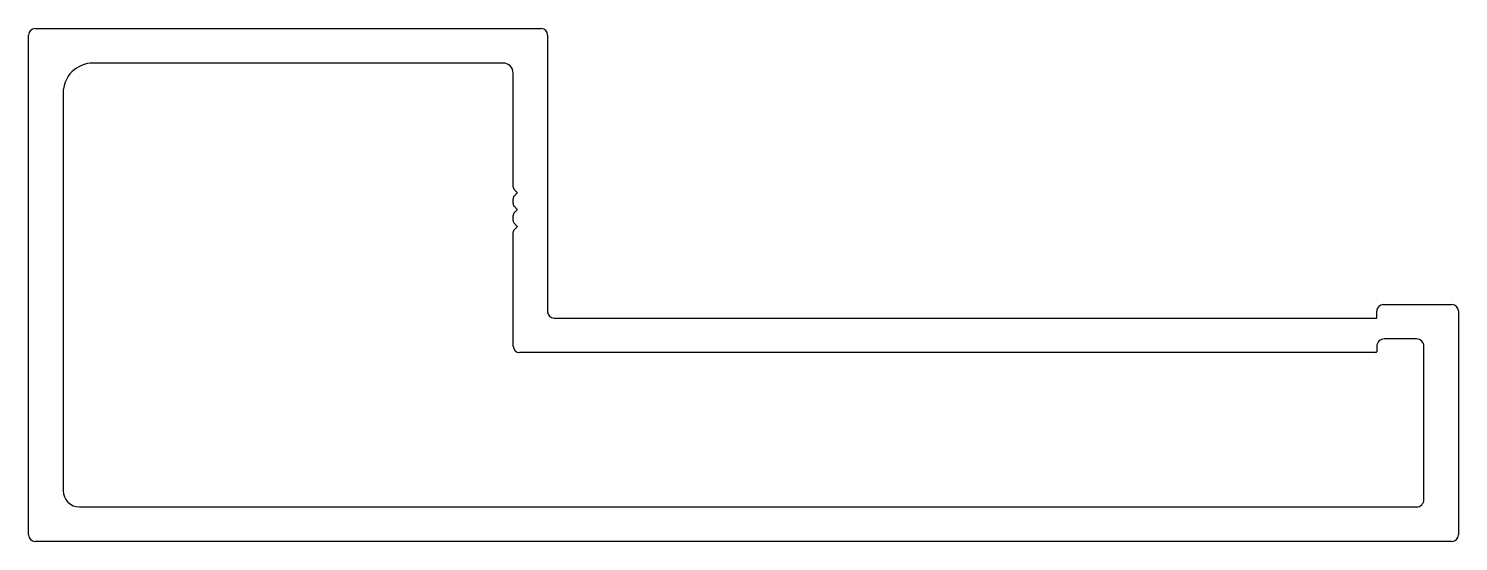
# Model space of a CAD drawing. Extents: x -42.3 to 42, y 1 to 31.2.
import ezdxf

# ---------------------------------------------------------------- set-up
doc = ezdxf.new("R2010")
doc.units = 0
doc.layers.add('1', color=7, linetype='CONTINUOUS')
doc.layers.add('2', color=7, linetype='CONTINUOUS')

msp = doc.modelspace()

# ---------------------------------------------------------------- linework, layer by layer
at = {"layer": '1', "color": 7, "linetype": 'CONTINUOUS'}
for p, q in [((-14.315, 29.209, -0.168), (-38.483, 29.209, -0.168)), ((-13.718, 21.914, -0.168), (-13.718, 28.612, -0.168)), ((-40.261, 27.431, -0.168), (-40.261, 3.999, -0.168)), ((-13.718, 20.914, -0.168), (-13.718, 21.207, -0.168)), ((-13.474, 21.566, -0.168), (-13.645, 21.737, -0.168)), ((-13.645, 21.384, -0.168), (-13.474, 21.555, -0.168)), ((-13.474, 20.566, -0.168), (-13.645, 20.737, -0.168)), ((-13.645, 20.384, -0.168), (-13.474, 20.555, -0.168)), ((-13.718, 19.914, -0.168), (-13.718, 20.207, -0.168)), ((-13.474, 19.566, -0.168), (-13.645, 19.737, -0.168)), ((-13.645, 19.384, -0.168), (-13.474, 19.555, -0.168)), ((-13.718, 12.509, -0.168), (-13.718, 19.207, -0.168)), ((39.545, 12.932, -0.168), (37.653, 12.932, -0.168)), ((37.145, 12.128, -0.168), (-13.337, 12.128, -0.168)), ((37.209, 12.488, -0.168), (37.209, 12.191, -0.168)), ((39.99, 3.466, -0.168), (39.99, 12.488, -0.168)), ((-39.284, 3.021, -0.168), (39.545, 3.021, -0.168))]:
    msp.add_line(p, q, dxfattribs=at)
for centre, radius, start, end in [((-38.483, 27.431, -0.168), 1.778, 90, 180), ((-14.315, 28.612, -0.168), 0.597, 0, 90), ((-13.468, 21.914, -0.168), 0.25, 180, 225), ((-13.468, 21.207, -0.168), 0.25, 135, 180), ((-13.48, 21.56, -0.168), 0.008, 315, 45), ((-13.468, 20.914, -0.168), 0.25, 180, 225), ((-13.468, 20.207, -0.168), 0.25, 135, 180), ((-13.48, 20.56, -0.168), 0.008, 315, 45), ((-13.468, 19.914, -0.168), 0.25, 180, 225), ((-13.48, 19.56, -0.168), 0.008, 315, 45), ((-13.468, 19.207, -0.168), 0.25, 135, 180), ((37.653, 12.488, -0.168), 0.445, 90, 180), ((39.545, 12.488, -0.168), 0.445, 0, 90), ((-13.337, 12.509, -0.168), 0.381, 180, 270), ((37.145, 12.191, -0.168), 0.0635, 270, 0), ((-39.284, 3.999, -0.168), 0.978, 180, 270), ((39.545, 3.466, -0.168), 0.445, 270, 0)]:
    msp.add_arc(centre, radius, start, end, dxfattribs=at)
at = {"layer": '2', "color": 7, "linetype": 'CONTINUOUS'}
for p, q in [((-41.912, 31.241), (-12.067, 31.241)), ((-42.293, 1.37), (-42.293, 30.86)), ((-11.686, 30.86), (-11.686, 14.541)), ((37.209, 14.16), (37.209, 14.583)), ((37.59, 14.964), (41.641, 14.964)), ((42.022, 14.583), (42.022, 1.37)), ((-11.305, 14.16), (37.209, 14.16)), ((41.641, 0.989), (-41.912, 0.989))]:
    msp.add_line(p, q, dxfattribs=at)
for centre, start, end in [((-41.912, 30.86), 90, 180), ((-12.067, 30.86), 0, 90), ((-11.305, 14.541), 180, 270), ((37.59, 14.583), 90, 180), ((41.641, 14.583), 0, 90), ((-41.912, 1.37), 180, 270), ((41.641, 1.37), 270, 0)]:
    msp.add_arc(centre, 0.381, start, end, dxfattribs=at)

doc.saveas('drawing.dxf')
